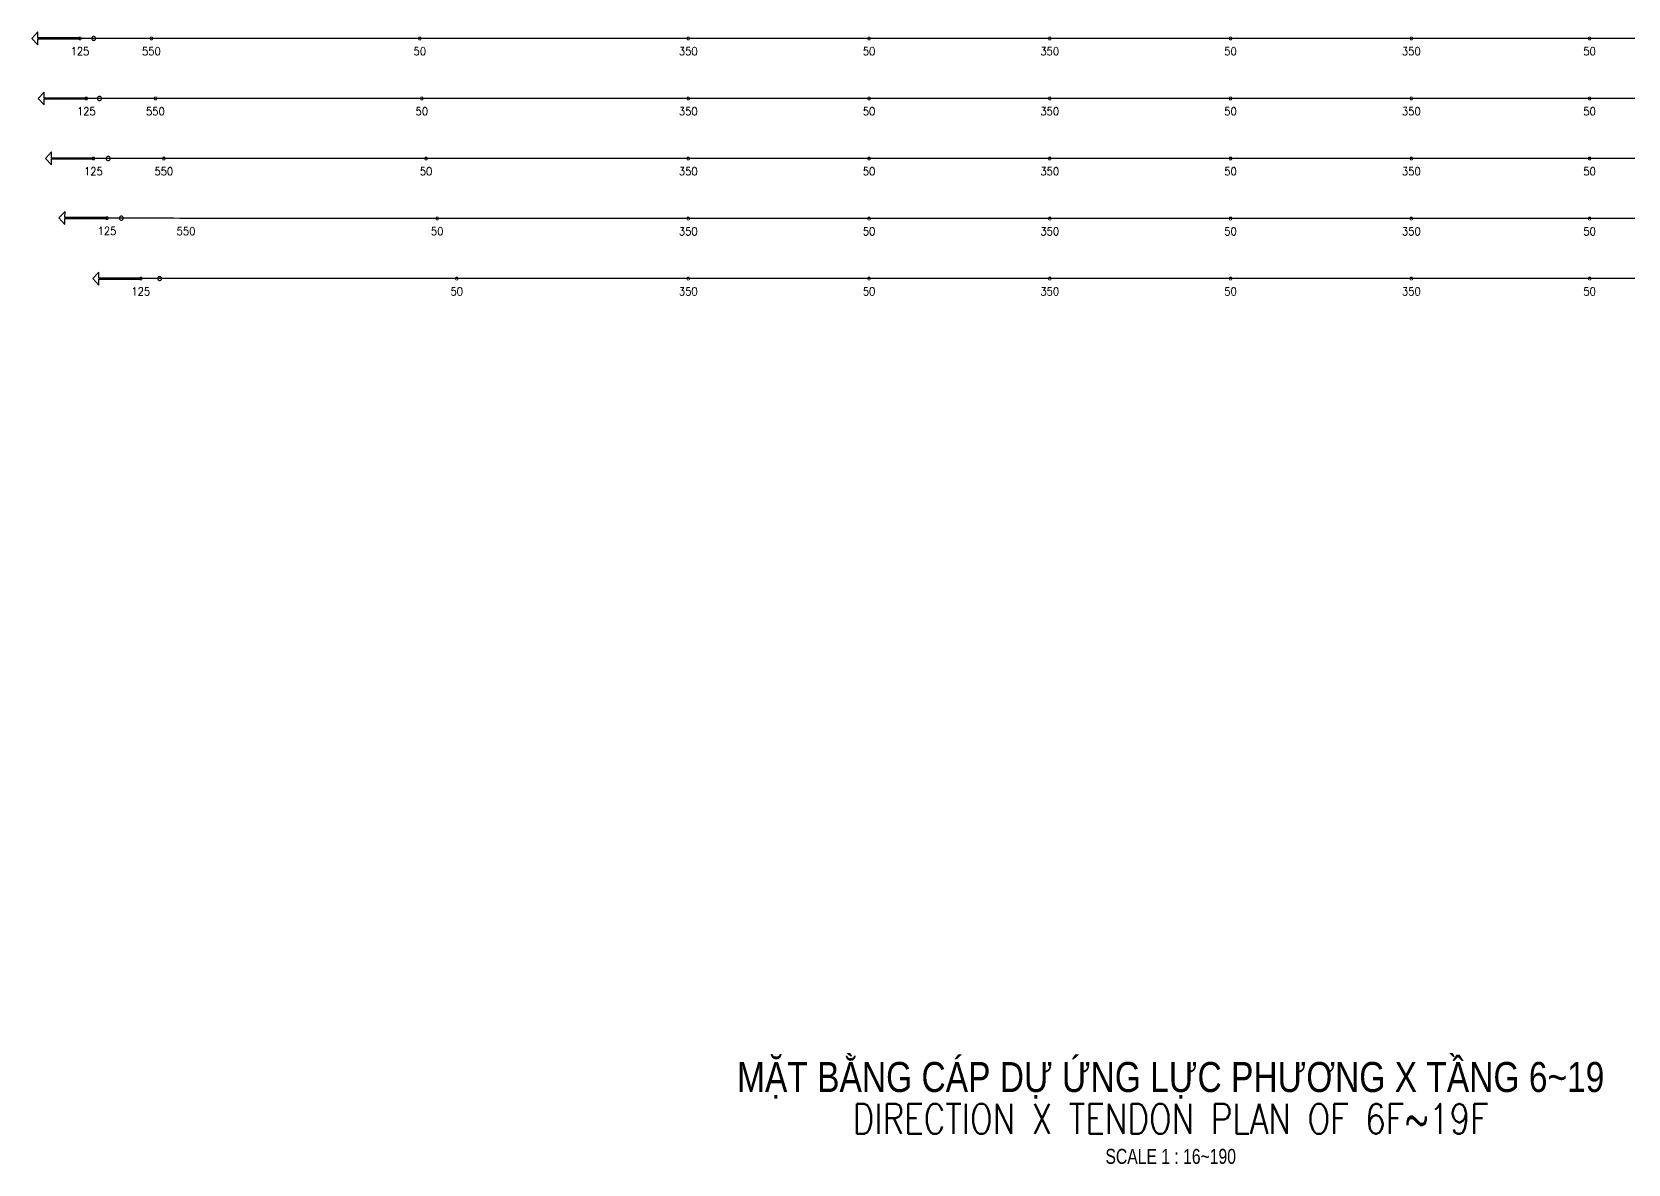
# Model space of a CAD drawing. Header units: millimetres. Extents: x -179076 to 505271, y -18667 to 119516.
# Drawn here: x 287499 to 327387, y 18374 to 46663 of the extents above; entities that cross this region are included whole.
import ezdxf
from ezdxf.enums import TextEntityAlignment as Align

# ---------------------------------------------------------------- set-up
doc = ezdxf.new("R2010")
doc.units = ezdxf.units.MM
doc.layers.add('Current_plane_Tendon', color=7, linetype='Continuous', true_color=0xab0000)
for name, color, linetype, lineweight in [('NDC_S_ANNO', 7, 'Continuous', 20), ('NDC_S_ENG TITLE', 3, 'Continuous', 20), ('NDC_S_TEXT SYMBOL', 7, 'Continuous', 20), ('NDC_S_VN TITLE', 6, 'Continuous', 35)]:
    doc.layers.add(name, color=color, linetype=linetype, lineweight=lineweight)
doc.styles.add('NDC_ANNO', font='', dxfattribs={"width": 0.8})
doc.styles.add('NDC_EN TXT', font='romans.shx', dxfattribs={"width": 0.8})
doc.styles.add('NDC_VIE TXT', font='arial.ttf', dxfattribs={"width": 0.8})
doc.styles.get("Standard").update_dxf_attribs({"font": 'arial.ttf'})
doc.styles.get('NDC_ANNO').set_extended_font_data('Dotum')

# ---------------------------------------------------------------- blocks, each defined once
blk = doc.blocks.new('Drawing name_symbol')
at = {"layer": 'NDC_S_ENG TITLE', "style": 'NDC_EN TXT', "width": 0.8}
blk.add_attdef('SECTDET1', text='', height=5, dxfattribs=at).set_placement((0, 1.01), align=Align.CENTER)
at = {"layer": 'NDC_S_TEXT SYMBOL', "lineweight": 25, "style": 'NDC_ANNO', "width": 0.8}
blk.add_attdef('SSCALE', text='', height=2.5, dxfattribs=at).set_placement((0, -4), align=Align.CENTER)
at = {"layer": 'NDC_S_VN TITLE', "style": 'NDC_VIE TXT', "width": 0.8}
blk.add_attdef('SECTDET2', text='', height=5, dxfattribs=at).set_placement((0, 7.97), align=Align.CENTER)
blk = doc.blocks.new('1111234')
at = {"layer": 'Current_plane_Tendon', "color": 14, "linetype": 'Continuous', "true_color": 0xab0000}
for points, elevation in [([(413396, 305316), (412346, 305316), (412346, 305466), (412196, 305304), (412346, 305142), (412346, 305292), (413396, 305292)], 59), ([(413788, 305304), (413786, 305320), (413779, 305334), (413768, 305345), (413754, 305352), (413738, 305354), (413723, 305352), (413709, 305345), (413698, 305334), (413691, 305320), (413688, 305304), (413691, 305289), (413698, 305275), (413709, 305264), (413723, 305257), (413738, 305254), (413754, 305257), (413768, 305264), (413779, 305275), (413786, 305289), (413788, 305304)], 180), ([(413554, 303815), (412504, 303815), (412504, 303965), (412354, 303803), (412504, 303641), (412504, 303791), (413554, 303791)], 58), ([(413935, 303803), (413932, 303818), (413925, 303832), (413914, 303843), (413900, 303850), (413885, 303853), (413869, 303850), (413855, 303843), (413844, 303832), (413837, 303818), (413835, 303803), (413837, 303787), (413844, 303773), (413855, 303762), (413869, 303755), (413885, 303753), (413900, 303755), (413914, 303762), (413925, 303773), (413932, 303787), (413935, 303803)], 180), ([(413732, 302316), (412682, 302316), (412682, 302466), (412532, 302304), (412682, 302142), (412682, 302292), (413732, 302292)], 55), ([(414152, 302304), (414149, 302319), (414142, 302333), (414131, 302344), (414117, 302351), (414102, 302354), (414086, 302351), (414072, 302344), (414061, 302333), (414054, 302319), (414052, 302304), (414054, 302288), (414061, 302274), (414072, 302263), (414086, 302256), (414102, 302254), (414117, 302256), (414131, 302263), (414142, 302274), (414149, 302288), (414152, 302304)], 180), ([(414072, 300826), (413022, 300831), (413023, 300981), (412872, 300820), (413021, 300657), (413022, 300807), (414072, 300802)], 61), ([(414480, 300813), (414478, 300828), (414471, 300842), (414460, 300853), (414446, 300860), (414430, 300863), (414415, 300860), (414401, 300853), (414390, 300842), (414383, 300828), (414380, 300813), (414383, 300797), (414390, 300783), (414401, 300772), (414415, 300765), (414430, 300763), (414446, 300765), (414460, 300772), (414471, 300783), (414478, 300797), (414480, 300813)], 180), ([(414916, 299315), (413866, 299315), (413866, 299465), (413716, 299303), (413866, 299141), (413866, 299291), (414916, 299291)], 64), ([(415438, 299303), (415435, 299318), (415428, 299332), (415417, 299343), (415403, 299350), (415388, 299353), (415372, 299350), (415358, 299343), (415347, 299332), (415340, 299318), (415338, 299303), (415340, 299287), (415347, 299273), (415358, 299262), (415372, 299255), (415388, 299253), (415403, 299255), (415417, 299262), (415428, 299273), (415435, 299287), (415438, 299303)], 189)]:
    blk.add_lwpolyline(points, close=True, dxfattribs=dict(at, elevation=elevation))
for points, elevation in [([(413436, 305304, 20, 20, 0), (413416, 305339, 20, 20, 0), (413376, 305339, 20, 20, 0), (413356, 305304, 20, 20, 0), (413376, 305270, 20, 20, 0), (413416, 305270, 20, 20, 0)], 59), ([(415222, 305303, 20, 20, 0), (415202, 305338, 20, 20, 0), (415162, 305338, 20, 20, 0), (415142, 305303, 20, 20, 0), (415162, 305269, 20, 20, 0), (415202, 305269, 20, 20, 0)], 130), ([(421929, 305303, 20, 20, 0), (421909, 305338, 20, 20, 0), (421869, 305338, 20, 20, 0), (421849, 305303, 20, 20, 0), (421869, 305269, 20, 20, 0), (421909, 305269, 20, 20, 0)], -20), ([(428637, 305303, 20, 20, 0), (428617, 305338, 20, 20, 0), (428577, 305338, 20, 20, 0), (428557, 305303, 20, 20, 0), (428577, 305269, 20, 20, 0), (428617, 305269, 20, 20, 0)], 130), ([(433155, 305303, 20, 20, 0), (433135, 305338, 20, 20, 0), (433095, 305338, 20, 20, 0), (433075, 305303, 20, 20, 0), (433095, 305269, 20, 20, 0), (433135, 305269, 20, 20, 0)], -20), ([(437672, 305303, 20, 20, 0), (437652, 305338, 20, 20, 0), (437612, 305338, 20, 20, 0), (437592, 305303, 20, 20, 0), (437612, 305269, 20, 20, 0), (437652, 305269, 20, 20, 0)], 130), ([(442190, 305303, 20, 20, 0), (442170, 305338, 20, 20, 0), (442130, 305338, 20, 20, 0), (442110, 305303, 20, 20, 0), (442130, 305269, 20, 20, 0), (442170, 305269, 20, 20, 0)], -20), ([(446707, 305303, 20, 20, 0), (446687, 305338, 20, 20, 0), (446647, 305338, 20, 20, 0), (446627, 305303, 20, 20, 0), (446647, 305269, 20, 20, 0), (446687, 305269, 20, 20, 0)], 130), ([(451163, 305303, 20, 20, 0), (451143, 305338, 20, 20, 0), (451103, 305338, 20, 20, 0), (451083, 305303, 20, 20, 0), (451103, 305269, 20, 20, 0), (451143, 305269, 20, 20, 0)], -20), ([(413594, 303803, 20, 20, 0), (413574, 303837, 20, 20, 0), (413534, 303837, 20, 20, 0), (413514, 303803, 20, 20, 0), (413534, 303768, 20, 20, 0), (413574, 303768, 20, 20, 0)], 58), ([(415322, 303803, 20, 20, 0), (415302, 303838, 20, 20, 0), (415262, 303838, 20, 20, 0), (415242, 303803, 20, 20, 0), (415262, 303769, 20, 20, 0), (415302, 303769, 20, 20, 0)], 130), ([(421980, 303803, 20, 20, 0), (421960, 303838, 20, 20, 0), (421920, 303838, 20, 20, 0), (421900, 303803, 20, 20, 0), (421920, 303769, 20, 20, 0), (421960, 303769, 20, 20, 0)], -20), ([(428637, 303803, 20, 20, 0), (428617, 303838, 20, 20, 0), (428577, 303838, 20, 20, 0), (428557, 303803, 20, 20, 0), (428577, 303769, 20, 20, 0), (428617, 303769, 20, 20, 0)], 130), ([(433155, 303803, 20, 20, 0), (433135, 303838, 20, 20, 0), (433095, 303838, 20, 20, 0), (433075, 303803, 20, 20, 0), (433095, 303769, 20, 20, 0), (433135, 303769, 20, 20, 0)], -20), ([(437672, 303803, 20, 20, 0), (437652, 303838, 20, 20, 0), (437612, 303838, 20, 20, 0), (437592, 303803, 20, 20, 0), (437612, 303769, 20, 20, 0), (437652, 303769, 20, 20, 0)], 130), ([(442190, 303803, 20, 20, 0), (442170, 303838, 20, 20, 0), (442130, 303838, 20, 20, 0), (442110, 303803, 20, 20, 0), (442130, 303769, 20, 20, 0), (442170, 303769, 20, 20, 0)], -20), ([(446707, 303803, 20, 20, 0), (446687, 303838, 20, 20, 0), (446647, 303838, 20, 20, 0), (446627, 303803, 20, 20, 0), (446647, 303769, 20, 20, 0), (446687, 303769, 20, 20, 0)], 130), ([(451163, 303803, 20, 20, 0), (451143, 303838, 20, 20, 0), (451103, 303838, 20, 20, 0), (451083, 303803, 20, 20, 0), (451103, 303769, 20, 20, 0), (451143, 303769, 20, 20, 0)], -20), ([(413772, 302304, 20, 20, 0), (413752, 302338, 20, 20, 0), (413712, 302338, 20, 20, 0), (413692, 302304, 20, 20, 0), (413712, 302269, 20, 20, 0), (413752, 302269, 20, 20, 0)], 55), ([(415532, 302303, 20, 20, 0), (415512, 302338, 20, 20, 0), (415472, 302338, 20, 20, 0), (415452, 302303, 20, 20, 0), (415472, 302269, 20, 20, 0), (415512, 302269, 20, 20, 0)], 130), ([(422085, 302303, 20, 20, 0), (422065, 302338, 20, 20, 0), (422025, 302338, 20, 20, 0), (422005, 302303, 20, 20, 0), (422025, 302269, 20, 20, 0), (422065, 302269, 20, 20, 0)], -20), ([(428637, 302303, 20, 20, 0), (428617, 302338, 20, 20, 0), (428577, 302338, 20, 20, 0), (428557, 302303, 20, 20, 0), (428577, 302269, 20, 20, 0), (428617, 302269, 20, 20, 0)], 130), ([(433155, 302303, 20, 20, 0), (433135, 302338, 20, 20, 0), (433095, 302338, 20, 20, 0), (433075, 302303, 20, 20, 0), (433095, 302269, 20, 20, 0), (433135, 302269, 20, 20, 0)], -20), ([(437672, 302303, 20, 20, 0), (437652, 302338, 20, 20, 0), (437612, 302338, 20, 20, 0), (437592, 302303, 20, 20, 0), (437612, 302269, 20, 20, 0), (437652, 302269, 20, 20, 0)], 130), ([(442190, 302303, 20, 20, 0), (442170, 302338, 20, 20, 0), (442130, 302338, 20, 20, 0), (442110, 302303, 20, 20, 0), (442130, 302269, 20, 20, 0), (442170, 302269, 20, 20, 0)], -20), ([(446707, 302303, 20, 20, 0), (446687, 302338, 20, 20, 0), (446647, 302338, 20, 20, 0), (446627, 302303, 20, 20, 0), (446647, 302269, 20, 20, 0), (446687, 302269, 20, 20, 0)], 130), ([(451163, 302303, 20, 20, 0), (451143, 302338, 20, 20, 0), (451103, 302338, 20, 20, 0), (451083, 302303, 20, 20, 0), (451103, 302269, 20, 20, 0), (451143, 302269, 20, 20, 0)], -20), ([(414112, 300814, 20, 20, 0), (414092, 300849, 20, 20, 0), (414052, 300849, 20, 20, 0), (414032, 300814, 20, 20, 0), (414052, 300780, 20, 20, 0), (414092, 300780, 20, 20, 0)], 61), ([(422363, 300806, 20, 20, 0), (422343, 300840, 20, 20, 0), (422303, 300840, 20, 20, 0), (422283, 300806, 20, 20, 0), (422303, 300771, 20, 20, 0), (422343, 300771, 20, 20, 0)], -20), ([(428637, 300803, 20, 20, 0), (428617, 300838, 20, 20, 0), (428577, 300838, 20, 20, 0), (428557, 300803, 20, 20, 0), (428577, 300769, 20, 20, 0), (428617, 300769, 20, 20, 0)], 130), ([(433155, 300803, 20, 20, 0), (433135, 300838, 20, 20, 0), (433095, 300838, 20, 20, 0), (433075, 300803, 20, 20, 0), (433095, 300769, 20, 20, 0), (433135, 300769, 20, 20, 0)], -20), ([(437672, 300803, 20, 20, 0), (437652, 300838, 20, 20, 0), (437612, 300838, 20, 20, 0), (437592, 300803, 20, 20, 0), (437612, 300769, 20, 20, 0), (437652, 300769, 20, 20, 0)], 130), ([(442190, 300803, 20, 20, 0), (442170, 300838, 20, 20, 0), (442130, 300838, 20, 20, 0), (442110, 300803, 20, 20, 0), (442130, 300769, 20, 20, 0), (442170, 300769, 20, 20, 0)], -20), ([(446707, 300803, 20, 20, 0), (446687, 300838, 20, 20, 0), (446647, 300838, 20, 20, 0), (446627, 300803, 20, 20, 0), (446647, 300769, 20, 20, 0), (446687, 300769, 20, 20, 0)], 130), ([(451163, 300803, 20, 20, 0), (451143, 300838, 20, 20, 0), (451103, 300838, 20, 20, 0), (451083, 300803, 20, 20, 0), (451103, 300769, 20, 20, 0), (451143, 300769, 20, 20, 0)], -20), ([(414956, 299303, 20, 20, 0), (414936, 299337, 20, 20, 0), (414896, 299337, 20, 20, 0), (414876, 299303, 20, 20, 0), (414896, 299268, 20, 20, 0), (414936, 299268, 20, 20, 0)], 64), ([(422851, 299303, 20, 20, 0), (422831, 299338, 20, 20, 0), (422791, 299338, 20, 20, 0), (422771, 299303, 20, 20, 0), (422791, 299269, 20, 20, 0), (422831, 299269, 20, 20, 0)], -20), ([(428637, 299303, 20, 20, 0), (428617, 299338, 20, 20, 0), (428577, 299338, 20, 20, 0), (428557, 299303, 20, 20, 0), (428577, 299269, 20, 20, 0), (428617, 299269, 20, 20, 0)], 130), ([(433155, 299303, 20, 20, 0), (433135, 299338, 20, 20, 0), (433095, 299338, 20, 20, 0), (433075, 299303, 20, 20, 0), (433095, 299269, 20, 20, 0), (433135, 299269, 20, 20, 0)], -20), ([(437672, 299303, 20, 20, 0), (437652, 299338, 20, 20, 0), (437612, 299338, 20, 20, 0), (437592, 299303, 20, 20, 0), (437612, 299269, 20, 20, 0), (437652, 299269, 20, 20, 0)], 130), ([(442190, 299303, 20, 20, 0), (442170, 299338, 20, 20, 0), (442130, 299338, 20, 20, 0), (442110, 299303, 20, 20, 0), (442130, 299269, 20, 20, 0), (442170, 299269, 20, 20, 0)], -20), ([(446707, 299303, 20, 20, 0), (446687, 299338, 20, 20, 0), (446647, 299338, 20, 20, 0), (446627, 299303, 20, 20, 0), (446647, 299269, 20, 20, 0), (446687, 299269, 20, 20, 0)], 130), ([(451163, 299303, 20, 20, 0), (451143, 299338, 20, 20, 0), (451103, 299338, 20, 20, 0), (451083, 299303, 20, 20, 0), (451103, 299269, 20, 20, 0), (451143, 299269, 20, 20, 0)], -20)]:
    blk.add_lwpolyline(points, format="xyseb", close=True, dxfattribs=dict(at, elevation=elevation))
for points in [[(415182, 305303, 130), (415028, 305303, 129), (414875, 305303, 127), (414721, 305303, 123), (414567, 305303, 118), (414414, 305303, 111), (413969, 305304, 224), (413815, 305304, 214), (413662, 305304, 203), (413508, 305304, 190), (413354, 305304, 176)], [(428597, 305303, 130), (427759, 305303, 125), (426920, 305303, 111), (426082, 305303, 88), (425243, 305303, 55), (424405, 305303, 22), (423566, 305303, -1), (422728, 305303, -15), (421889, 305303, -20), (421051, 305303, -15), (420212, 305303, -1), (419374, 305303, 22), (418536, 305303, 55), (417697, 305303, 88), (416859, 305303, 111), (416020, 305303, 125), (415182, 305303, 130)], [(437632, 305303, 130), (437067, 305303, 125), (436503, 305303, 111), (435938, 305303, 88), (435373, 305303, 55), (434809, 305303, 22), (434244, 305303, -1), (433679, 305303, -15), (433115, 305303, -20), (432550, 305303, -15), (431985, 305303, -1), (431420, 305303, 22), (430856, 305303, 55), (430291, 305303, 88), (429726, 305303, 111), (429162, 305303, 125), (428597, 305303, 130)], [(446667, 305303, 130), (446102, 305303, 125), (445538, 305303, 111), (444973, 305303, 88), (444408, 305303, 55), (443844, 305303, 22), (443279, 305303, -1), (442714, 305303, -15), (442150, 305303, -20), (441585, 305303, -15), (441020, 305303, -1), (440456, 305303, 22), (439891, 305303, 55), (439326, 305303, 88), (438761, 305303, 111), (438197, 305303, 125), (437632, 305303, 130)], [(455578, 305303, 130), (455022, 305303, 125), (454465, 305303, 111), (453908, 305303, 88), (453351, 305303, 55), (452794, 305303, 22), (452237, 305303, -1), (451680, 305303, -15), (451123, 305303, -20), (450566, 305303, -15), (450009, 305303, -1), (449452, 305303, 22), (448895, 305303, 55), (448338, 305303, 88), (447781, 305303, 111), (447224, 305303, 125), (446667, 305303, 130)], [(415282, 303803, 130), (415150, 303803, 129), (415018, 303803, 128), (414886, 303803, 124), (414754, 303803, 120), (414622, 303803, 115), (414490, 303803, 108), (414358, 303803, 100), (413918, 303803, 212), (413786, 303803, 202), (413654, 303803, 190), (413522, 303803, 177)], [(428597, 303803, 130), (427765, 303803, 125), (426933, 303803, 111), (426100, 303803, 88), (425268, 303803, 55), (424436, 303803, 22), (423604, 303803, -1), (422772, 303803, -15), (421940, 303803, -20), (421107, 303803, -15), (420275, 303803, -1), (419443, 303803, 22), (418611, 303803, 55), (417779, 303803, 88), (416947, 303803, 111), (416114, 303803, 125), (415282, 303803, 130)], [(437632, 303803, 130), (437067, 303803, 125), (436503, 303803, 111), (435938, 303803, 88), (435373, 303803, 55), (434809, 303803, 22), (434244, 303803, -1), (433679, 303803, -15), (433115, 303803, -20), (432550, 303803, -15), (431985, 303803, -1), (431420, 303803, 22), (430856, 303803, 55), (430291, 303803, 88), (429726, 303803, 111), (429162, 303803, 125), (428597, 303803, 130)], [(446667, 303803, 130), (446102, 303803, 125), (445538, 303803, 111), (444973, 303803, 88), (444408, 303803, 55), (443844, 303803, 22), (443279, 303803, -1), (442714, 303803, -15), (442150, 303803, -20), (441585, 303803, -15), (441020, 303803, -1), (440456, 303803, 22), (439891, 303803, 55), (439326, 303803, 88), (438761, 303803, 111), (438197, 303803, 125), (437632, 303803, 130)], [(455578, 303803, 130), (455022, 303803, 125), (454465, 303803, 111), (453908, 303803, 88), (453351, 303803, 55), (452794, 303803, 22), (452237, 303803, -1), (451680, 303803, -15), (451123, 303803, -20), (450566, 303803, -15), (450009, 303803, -1), (449452, 303803, 22), (448895, 303803, 55), (448338, 303803, 88), (447781, 303803, 111), (447224, 303803, 125), (446667, 303803, 130)], [(415492, 302303, 130), (415345, 302303, 129), (415197, 302303, 127), (415049, 302303, 123), (414901, 302303, 118), (414471, 302304, 236), (414323, 302304, 228), (414176, 302304, 218), (414028, 302304, 207), (413880, 302304, 194), (413732, 302304, 180)], [(428597, 302303, 130), (427778, 302303, 125), (426959, 302303, 111), (426140, 302303, 88), (425321, 302303, 55), (424502, 302303, 22), (423683, 302303, -1), (422864, 302303, -15), (422045, 302303, -20), (421226, 302303, -15), (420407, 302303, -1), (419588, 302303, 22), (418768, 302303, 55), (417949, 302303, 88), (417130, 302303, 111), (416311, 302303, 125), (415492, 302303, 130)], [(437632, 302303, 130), (437067, 302303, 125), (436503, 302303, 111), (435938, 302303, 88), (435373, 302303, 55), (434809, 302303, 22), (434244, 302303, -1), (433679, 302303, -15), (433115, 302303, -20), (432550, 302303, -15), (431985, 302303, -1), (431420, 302303, 22), (430856, 302303, 55), (430291, 302303, 88), (429726, 302303, 111), (429162, 302303, 125), (428597, 302303, 130)], [(446667, 302303, 130), (446102, 302303, 125), (445538, 302303, 111), (444973, 302303, 88), (444408, 302303, 55), (443844, 302303, 22), (443279, 302303, -1), (442714, 302303, -15), (442150, 302303, -20), (441585, 302303, -15), (441020, 302303, -1), (440456, 302303, 22), (439891, 302303, 55), (439326, 302303, 88), (438761, 302303, 111), (438197, 302303, 125), (437632, 302303, 130)], [(455578, 302303, 130), (455022, 302303, 125), (454465, 302303, 111), (453908, 302303, 88), (453351, 302303, 55), (452794, 302303, 22), (452237, 302303, -1), (451680, 302303, -15), (451123, 302303, -20), (450566, 302303, -15), (450009, 302303, -1), (449452, 302303, 22), (448895, 302303, 55), (448338, 302303, 88), (447781, 302303, 111), (447224, 302303, 125), (446667, 302303, 130)], [(416049, 300808, 130), (415894, 300808, 129), (415738, 300809, 128), (415583, 300810, 124), (415428, 300810, 120), (415273, 300811, 115), (415117, 300812, 108), (414624, 300812, 219), (414469, 300813, 210), (414314, 300813, 199), (414159, 300814, 187), (414072, 300814, 180)], [(428597, 300803, 130), (427813, 300804, 125), (427028, 300804, 111), (426244, 300804, 88), (425460, 300804, 55), (424676, 300805, 22), (423891, 300805, -1), (423107, 300805, -15), (422323, 300806, -20), (421539, 300806, -15), (420754, 300806, -1), (419970, 300806, 22), (419186, 300807, 55), (418402, 300807, 88), (417617, 300807, 111), (416833, 300807, 125), (416049, 300808, 130)], [(437632, 300803, 130), (437067, 300803, 125), (436503, 300803, 111), (435938, 300803, 88), (435373, 300803, 55), (434809, 300803, 22), (434244, 300803, -1), (433679, 300803, -15), (433115, 300803, -20), (432550, 300803, -15), (431985, 300803, -1), (431420, 300803, 22), (430856, 300803, 55), (430291, 300803, 88), (429726, 300803, 111), (429162, 300803, 125), (428597, 300803, 130)], [(446667, 300803, 130), (446102, 300803, 125), (445538, 300803, 111), (444973, 300803, 88), (444408, 300803, 55), (443844, 300803, 22), (443279, 300803, -1), (442714, 300803, -15), (442150, 300803, -20), (441585, 300803, -15), (441020, 300803, -1), (440456, 300803, 22), (439891, 300803, 55), (439326, 300803, 88), (438761, 300803, 111), (438197, 300803, 125), (437632, 300803, 130)], [(455578, 300803, 130), (455022, 300803, 125), (454465, 300803, 111), (453908, 300803, 88), (453351, 300803, 55), (452794, 300803, 22), (452237, 300803, -1), (451680, 300803, -15), (451123, 300803, -20), (450566, 300803, -15), (450009, 300803, -1), (449452, 300803, 22), (448895, 300803, 55), (448338, 300803, 88), (447781, 300803, 111), (447224, 300803, 125), (446667, 300803, 130)], [(417025, 299303, 130), (416853, 299303, 129), (416682, 299303, 128), (416511, 299303, 124), (416339, 299303, 120), (415822, 299303, 230), (415651, 299303, 223), (415479, 299303, 215), (415308, 299303, 206), (415137, 299303, 195), (414965, 299303, 184), (414916, 299303, 180)], [(428597, 299303, 130), (427874, 299303, 125), (427150, 299303, 111), (426427, 299303, 88), (425704, 299303, 55), (424981, 299303, 22), (424257, 299303, -1), (423534, 299303, -15), (422811, 299303, -20), (422088, 299303, -15), (421364, 299303, -1), (420641, 299303, 22), (419918, 299303, 55), (419194, 299303, 88), (418471, 299303, 111), (417748, 299303, 125), (417025, 299303, 130)], [(437632, 299303, 130), (437067, 299303, 125), (436503, 299303, 111), (435938, 299303, 88), (435373, 299303, 55), (434809, 299303, 22), (434244, 299303, -1), (433679, 299303, -15), (433115, 299303, -20), (432550, 299303, -15), (431985, 299303, -1), (431420, 299303, 22), (430856, 299303, 55), (430291, 299303, 88), (429726, 299303, 111), (429162, 299303, 125), (428597, 299303, 130)], [(446667, 299303, 130), (446102, 299303, 125), (445538, 299303, 111), (444973, 299303, 88), (444408, 299303, 55), (443844, 299303, 22), (443279, 299303, -1), (442714, 299303, -15), (442150, 299303, -20), (441585, 299303, -15), (441020, 299303, -1), (440456, 299303, 22), (439891, 299303, 55), (439326, 299303, 88), (438761, 299303, 111), (438197, 299303, 125), (437632, 299303, 130)], [(455578, 299303, 130), (455022, 299303, 125), (454465, 299303, 111), (453908, 299303, 88), (453351, 299303, 55), (452794, 299303, 22), (452237, 299303, -1), (451680, 299303, -15), (451123, 299303, -20), (450566, 299303, -15), (450009, 299303, -1), (449452, 299303, 22), (448895, 299303, 55), (448338, 299303, 88), (447781, 299303, 111), (447224, 299303, 125), (446667, 299303, 130)]]:
    blk.add_polyline3d(points, dxfattribs=at)
at = {"layer": 'Current_plane_Tendon', "color": 14, "linetype": 'Continuous', "true_color": 0xab0000, "char_height": 200, "attachment_point": 5}
for s, insert in [('\\FSTANDARD.shx;125', (413396, 304984, 180)), ('\\FSTANDARD.shx;550', (415182, 304983, 130)), ('\\FSTANDARD.shx;50', (421889, 304983, -20)), ('\\FSTANDARD.shx;350', (428597, 304983, 130)), ('\\FSTANDARD.shx;50', (433115, 304983, -20)), ('\\FSTANDARD.shx;350', (437632, 304983, 130)), ('\\FSTANDARD.shx;50', (442150, 304983, -20)), ('\\FSTANDARD.shx;350', (446667, 304983, 130)), ('\\FSTANDARD.shx;50', (451123, 304983, -20)), ('\\FSTANDARD.shx;125', (413554, 303483, 180)), ('\\FSTANDARD.shx;550', (415282, 303483, 130)), ('\\FSTANDARD.shx;50', (421940, 303483, -20)), ('\\FSTANDARD.shx;350', (428597, 303483, 130)), ('\\FSTANDARD.shx;50', (433115, 303483, -20)), ('\\FSTANDARD.shx;350', (437632, 303483, 130)), ('\\FSTANDARD.shx;50', (442150, 303483, -20)), ('\\FSTANDARD.shx;350', (446667, 303483, 130)), ('\\FSTANDARD.shx;50', (451123, 303483, -20)), ('\\FSTANDARD.shx;125', (413732, 301984, 180)), ('\\FSTANDARD.shx;550', (415492, 301983, 130)), ('\\FSTANDARD.shx;50', (422045, 301983, -20)), ('\\FSTANDARD.shx;350', (428597, 301983, 130)), ('\\FSTANDARD.shx;50', (433115, 301983, -20)), ('\\FSTANDARD.shx;350', (437632, 301983, 130)), ('\\FSTANDARD.shx;50', (442150, 301983, -20)), ('\\FSTANDARD.shx;350', (446667, 301983, 130)), ('\\FSTANDARD.shx;50', (451123, 301983, -20)), ('\\FSTANDARD.shx;50', (433115, 300483, -20)), ('\\FSTANDARD.shx;350', (437632, 300483, 130)), ('\\FSTANDARD.shx;50', (442150, 300483, -20)), ('\\FSTANDARD.shx;350', (446667, 300483, 130)), ('\\FSTANDARD.shx;50', (451123, 300483, -20)), ('\\FSTANDARD.shx;125', (414916, 298983, 180)), ('\\FSTANDARD.shx;50', (422811, 298983, -20)), ('\\FSTANDARD.shx;350', (428597, 298983, 130)), ('\\FSTANDARD.shx;50', (433115, 298983, -20)), ('\\FSTANDARD.shx;350', (437632, 298983, 130)), ('\\FSTANDARD.shx;50', (442150, 298983, -20)), ('\\FSTANDARD.shx;350', (446667, 298983, 130)), ('\\FSTANDARD.shx;50', (451123, 298983, -20))]:
    blk.add_mtext(s, dxfattribs=dict(at, insert=insert))
for s, insert, rotation in [('\\FSTANDARD.shx;125', (414071, 300494, 180), 359.7438), ('\\FSTANDARD.shx;550', (416047, 300488, 130), 359.7438), ('\\FSTANDARD.shx;50', (422323, 300486, -20), 359.9801), ('\\FSTANDARD.shx;350', (428597, 300483, 130), 359.9801)]:
    blk.add_mtext(s, dxfattribs=dict(at, insert=insert, rotation=rotation))

msp = doc.modelspace()

# ---------------------------------------------------------------- block references
at = {"layer": 'Current_plane_Tendon', "linetype": 'Continuous'}
msp.add_blockref('1111234', (-124696.4, -258803.5, -180), dxfattribs=at)
at = {"layer": 'NDC_S_ANNO', "xscale": 150, "yscale": 150, "zscale": 150}
msp.add_blockref('Drawing name_symbol', (315957.3, 18979), dxfattribs=at).add_auto_attribs({'SECTDET1': 'DIRECTION X TENDON PLAN OF 6F~19F', 'SECTDET2': 'MẶT BẰNG CÁP DỰ ỨNG LỰC PHƯƠNG X TẦNG 6~19', 'SSCALE': 'SCALE 1 : 16~190'})

doc.saveas('drawing.dxf')
